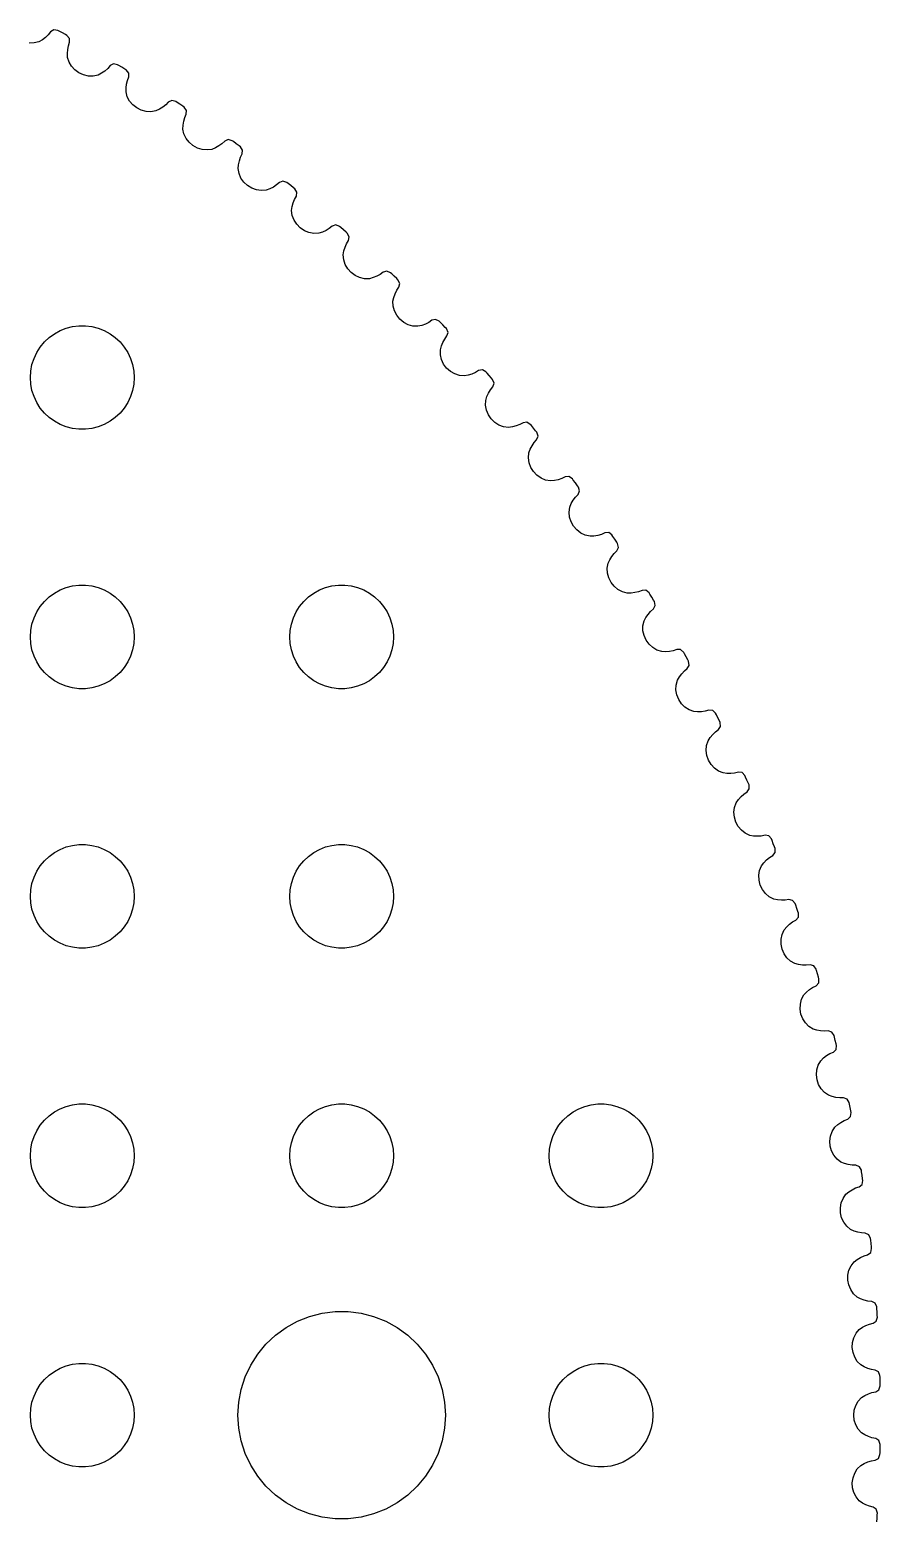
# Model space of a CAD drawing. Header units: metres. Extents: x -45.6 to 45.6, y 64.4 to 155.6.
# Drawn here: x 20.98 to 45.57, y 106.96 to 150.05 of the extents above; entities that cross this region are included whole.
import ezdxf

# ---------------------------------------------------------------- set-up
doc = ezdxf.new("R2010")
doc.units = ezdxf.units.M

msp = doc.modelspace()

# ---------------------------------------------------------------- linework, layer by layer
for p, q in [((21.5855, 149.996), (21.5159, 149.911)), ((21.6786, 150.053), (21.5855, 149.996)), ((21.7955, 150.034), (21.6786, 150.053)), ((21.8375, 150.011), (21.7955, 150.034)), ((21.9247, 149.964), (21.8375, 150.011)), ((22.0119, 149.916), (21.9247, 149.964)), ((21.1103, 149.673), (20.9673, 149.668)), ((21.249, 149.71), (21.1103, 149.673)), ((21.3469, 149.767), (21.249, 149.71)), ((21.4361, 149.834), (21.3469, 149.767)), ((21.5159, 149.911), (21.4361, 149.834)), ((22.0537, 149.892), (22.0119, 149.916)), ((22.1326, 149.804), (22.0537, 149.892)), ((22.0786, 149.482), (22.1001, 149.59)), ((22.1001, 149.59), (22.1346, 149.695)), ((22.1346, 149.695), (22.1326, 149.804)), ((22.07, 149.371), (22.0786, 149.482)), ((22.0741, 149.257), (22.07, 149.371)), ((22.1172, 149.12), (22.0741, 149.257)), ((22.1898, 148.997), (22.1172, 149.12)), ((22.2874, 148.891), (22.1898, 148.997)), ((22.4051, 148.807), (22.2874, 148.891)), ((22.5373, 148.747), (22.4051, 148.807)), ((22.6776, 148.716), (22.5373, 148.747)), ((22.8207, 148.714), (22.6776, 148.716)), ((22.9609, 148.745), (22.8207, 148.714)), ((23.0612, 148.798), (22.9609, 148.745)), ((23.1533, 148.862), (23.0612, 148.798)), ((23.2363, 148.934), (23.1533, 148.862)), ((23.3096, 149.017), (23.2363, 148.934)), ((23.4051, 149.069), (23.3096, 149.017)), ((23.521, 149.045), (23.4051, 149.069)), ((23.562, 149.021), (23.521, 149.045)), ((23.647, 148.969), (23.562, 149.021)), ((23.732, 148.917), (23.647, 148.969)), ((23.7728, 148.892), (23.732, 148.917)), ((23.8477, 148.801), (23.7728, 148.892)), ((23.8059, 148.589), (23.845, 148.692)), ((23.845, 148.692), (23.8477, 148.801)), ((23.7655, 148.257), (23.7663, 148.371)), ((23.8025, 148.118), (23.7655, 148.257)), ((23.7663, 148.371), (23.7797, 148.481)), ((23.7797, 148.481), (23.8059, 148.589)), ((23.8697, 147.992), (23.8025, 148.118)), ((23.9626, 147.882), (23.8697, 147.992)), ((24.0765, 147.793), (23.9626, 147.882)), ((24.8263, 147.815), (24.7316, 147.756)), ((24.9125, 147.884), (24.8263, 147.815)), ((24.9893, 147.963), (24.9125, 147.884)), ((25.087, 148.011), (24.9893, 147.963)), ((25.2017, 147.982), (25.087, 148.011)), ((25.2416, 147.956), (25.2017, 147.982)), ((25.3243, 147.901), (25.2416, 147.956)), ((25.407, 147.845), (25.3243, 147.901)), ((25.4467, 147.819), (25.407, 147.845)), ((25.5175, 147.724), (25.4467, 147.819)), ((24.206, 147.727), (24.0765, 147.793)), ((24.3448, 147.69), (24.206, 147.727)), ((24.4876, 147.682), (24.3448, 147.69)), ((24.6291, 147.707), (24.4876, 147.682)), ((24.7316, 147.756), (24.6291, 147.707)), ((25.4174, 147.297), (25.4356, 147.407)), ((25.4356, 147.407), (25.4665, 147.514)), ((25.4665, 147.514), (25.51, 147.615)), ((25.51, 147.615), (25.5175, 147.724)), ((25.4116, 147.184), (25.4174, 147.297)), ((25.4426, 147.044), (25.4116, 147.184)), ((25.5042, 146.915), (25.4426, 147.044)), ((25.5922, 146.801), (25.5042, 146.915)), ((25.7021, 146.706), (25.5922, 146.801)), ((25.8286, 146.635), (25.7021, 146.706)), ((25.9656, 146.592), (25.8286, 146.635)), ((26.108, 146.578), (25.9656, 146.592)), ((26.2504, 146.597), (26.108, 146.578)), ((26.3549, 146.641), (26.2504, 146.597)), ((26.4521, 146.696), (26.3549, 146.641)), ((26.5413, 146.761), (26.4521, 146.696)), ((26.6214, 146.837), (26.5413, 146.761)), ((26.7211, 146.881), (26.6214, 146.837)), ((26.8345, 146.847), (26.7211, 146.881)), ((26.8732, 146.819), (26.8345, 146.847)), ((26.9534, 146.76), (26.8732, 146.819)), ((27.0336, 146.701), (26.9534, 146.76)), ((27.0721, 146.673), (27.0336, 146.701)), ((27.1387, 146.575), (27.0721, 146.673)), ((27.1265, 146.466), (27.1387, 146.575)), ((27.0094, 146.04), (27.0201, 146.153)), ((27.0201, 146.153), (27.0431, 146.262)), ((27.0431, 146.262), (27.0786, 146.367)), ((27.0786, 146.367), (27.1265, 146.466)), ((27.0342, 145.899), (27.0094, 146.04)), ((27.0901, 145.767), (27.0342, 145.899)), ((27.1731, 145.65), (27.0901, 145.767)), ((27.2788, 145.55), (27.1731, 145.65)), ((28.3044, 145.68), (28.2029, 145.64)), ((28.4162, 145.641), (28.3044, 145.68)), ((27.402, 145.474), (27.2788, 145.55)), ((27.537, 145.424), (27.402, 145.474)), ((27.6786, 145.404), (27.537, 145.424)), ((27.8218, 145.417), (27.6786, 145.404)), ((27.9281, 145.456), (27.8218, 145.417)), ((28.0276, 145.507), (27.9281, 145.456)), ((28.1195, 145.568), (28.0276, 145.507)), ((28.2029, 145.64), (28.1195, 145.568)), ((28.4536, 145.611), (28.4162, 145.641)), ((28.5312, 145.549), (28.4536, 145.611)), ((28.6087, 145.487), (28.5312, 145.549)), ((28.6459, 145.457), (28.6087, 145.487)), ((28.6391, 145.151), (28.6913, 145.248)), ((28.7082, 145.356), (28.6459, 145.457)), ((28.6913, 145.248), (28.7082, 145.356)), ((28.5557, 144.828), (28.5713, 144.94)), ((28.5743, 144.685), (28.5557, 144.828)), ((28.5713, 144.94), (28.5991, 145.048)), ((28.5991, 145.048), (28.6391, 145.151)), ((28.6245, 144.552), (28.5743, 144.685)), ((28.7022, 144.43), (28.6245, 144.552)), ((28.8035, 144.327), (28.7022, 144.43)), ((29.7307, 144.376), (29.6442, 144.308)), ((29.8338, 144.411), (29.7307, 144.376)), ((29.9438, 144.368), (29.8338, 144.411)), ((29.9799, 144.336), (29.9438, 144.368)), ((28.9233, 144.245), (28.8035, 144.327)), ((29.056, 144.189), (28.9233, 144.245)), ((29.1966, 144.163), (29.056, 144.189)), ((29.3401, 144.17), (29.1966, 144.163)), ((29.4481, 144.204), (29.3401, 144.17)), ((29.5497, 144.251), (29.4481, 144.204)), ((29.6442, 144.308), (29.5497, 144.251)), ((30.0547, 144.271), (29.9799, 144.336)), ((30.1294, 144.205), (30.0547, 144.271)), ((30.1653, 144.174), (30.1294, 144.205)), ((30.1451, 143.869), (30.2015, 143.963)), ((30.2231, 144.07), (30.1653, 144.174)), ((30.2015, 143.963), (30.2231, 144.07)), ((30.0477, 143.549), (30.0682, 143.661)), ((30.0601, 143.406), (30.0477, 143.549)), ((30.0682, 143.661), (30.1007, 143.767)), ((30.1007, 143.767), (30.1451, 143.869)), ((30.1044, 143.27), (30.0601, 143.406)), ((30.1768, 143.146), (30.1044, 143.27)), ((30.2734, 143.038), (30.1768, 143.146)), ((31.3064, 143.077), (31.2018, 143.047)), ((31.4144, 143.029), (31.3064, 143.077)), ((30.3895, 142.951), (30.2734, 143.038)), ((30.5197, 142.889), (30.3895, 142.951)), ((30.659, 142.857), (30.5197, 142.889)), ((30.8027, 142.857), (30.659, 142.857)), ((30.912, 142.887), (30.8027, 142.857)), ((31.0156, 142.929), (30.912, 142.887)), ((31.1125, 142.982), (31.0156, 142.929)), ((31.2018, 143.047), (31.1125, 142.982)), ((31.4491, 142.996), (31.4144, 143.029)), ((31.521, 142.927), (31.4491, 142.996)), ((31.5927, 142.858), (31.521, 142.927)), ((31.6272, 142.825), (31.5927, 142.858)), ((31.6805, 142.719), (31.6272, 142.825)), ((31.6542, 142.614), (31.6805, 142.719)), ((31.4825, 142.207), (31.5078, 142.317)), ((31.4886, 142.063), (31.4825, 142.207)), ((31.5078, 142.317), (31.5449, 142.422)), ((31.5449, 142.422), (31.5938, 142.521)), ((31.5938, 142.521), (31.6542, 142.614)), ((31.5269, 141.925), (31.4886, 142.063)), ((31.5938, 141.798), (31.5269, 141.925)), ((31.6857, 141.686), (31.5938, 141.798)), ((21.6963, 141.266), (21.8613, 141.357)), ((21.8613, 141.357), (22.0365, 141.427)), ((22.0365, 141.427), (22.2189, 141.473)), ((22.2189, 141.473), (22.4058, 141.497)), ((22.4058, 141.497), (22.5942, 141.497)), ((22.5942, 141.497), (22.7811, 141.473)), ((22.7811, 141.473), (22.9635, 141.427)), ((22.9635, 141.427), (23.1387, 141.357)), ((23.1387, 141.357), (23.3037, 141.266)), ((31.7979, 141.594), (31.6857, 141.686)), ((31.9252, 141.527), (31.7979, 141.594)), ((32.063, 141.489), (31.9252, 141.527)), ((32.2066, 141.483), (32.063, 141.489)), ((32.3172, 141.508), (32.2066, 141.483)), ((32.4224, 141.545), (32.3172, 141.508)), ((32.5215, 141.594), (32.4224, 141.545)), ((32.6136, 141.654), (32.5215, 141.594)), ((32.7194, 141.68), (32.6136, 141.654)), ((32.8252, 141.627), (32.7194, 141.68)), ((32.8584, 141.593), (32.8252, 141.627)), ((32.9272, 141.521), (32.8584, 141.593)), ((32.9959, 141.449), (32.9272, 141.521)), ((33.0289, 141.414), (32.9959, 141.449)), ((33.0775, 141.306), (33.0289, 141.414)), ((21.2865, 140.882), (21.4065, 141.027)), ((21.4065, 141.027), (21.5439, 141.156)), ((21.5439, 141.156), (21.6963, 141.266)), ((23.3037, 141.266), (23.4561, 141.156)), ((23.4561, 141.156), (23.5934, 141.027)), ((23.5934, 141.027), (23.7135, 140.882)), ((32.8574, 140.803), (32.8875, 140.912)), ((32.8875, 140.912), (32.9292, 141.015)), ((32.9292, 141.015), (32.9823, 141.112)), ((32.9823, 141.112), (33.0467, 141.202)), ((33.0467, 141.202), (33.0775, 141.306)), ((21.0471, 140.373), (21.1053, 140.552)), ((21.1053, 140.552), (21.1855, 140.723)), ((21.1855, 140.723), (21.2865, 140.882)), ((23.7135, 140.882), (23.8145, 140.723)), ((23.8145, 140.723), (23.8947, 140.552)), ((23.8947, 140.552), (23.9529, 140.373)), ((32.8572, 140.659), (32.8574, 140.803)), ((32.8895, 140.52), (32.8572, 140.659)), ((32.9508, 140.39), (32.8895, 140.52)), ((21, 140), (21.0118, 140.188)), ((21.0118, 140.188), (21.0471, 140.373)), ((23.9529, 140.373), (23.9882, 140.188)), ((23.9882, 140.188), (24, 140)), ((33.0376, 140.273), (32.9508, 140.39)), ((33.1457, 140.177), (33.0376, 140.273)), ((33.2701, 140.104), (33.1457, 140.177)), ((33.4061, 140.06), (33.2701, 140.104)), ((33.5492, 140.048), (33.4061, 140.06)), ((33.6607, 140.068), (33.5492, 140.048)), ((33.7675, 140.101), (33.6607, 140.068)), ((33.8687, 140.145), (33.7675, 140.101)), ((33.9633, 140.202), (33.8687, 140.145)), ((34.0702, 140.223), (33.9633, 140.202)), ((34.1735, 140.165), (34.0702, 140.223)), ((34.2052, 140.129), (34.1735, 140.165)), ((34.2708, 140.055), (34.2052, 140.129)), ((34.3363, 139.98), (34.2708, 140.055)), ((21.0118, 139.812), (21, 140)), ((21.0471, 139.627), (21.0118, 139.812)), ((21.1053, 139.448), (21.0471, 139.627)), ((23.9529, 139.627), (23.8947, 139.448)), ((23.9882, 139.812), (23.9529, 139.627)), ((24, 140), (23.9882, 139.812)), ((34.2507, 139.55), (34.308, 139.644)), ((34.308, 139.644), (34.3762, 139.731)), ((34.3678, 139.944), (34.3363, 139.98)), ((34.4116, 139.834), (34.3678, 139.944)), ((34.3762, 139.731), (34.4116, 139.834)), ((21.1855, 139.277), (21.1053, 139.448)), ((21.2865, 139.118), (21.1855, 139.277)), ((23.8145, 139.277), (23.7135, 139.118)), ((23.8947, 139.448), (23.8145, 139.277)), ((34.1633, 139.197), (34.1697, 139.34)), ((34.1894, 139.056), (34.1633, 139.197)), ((34.1697, 139.34), (34.2045, 139.448)), ((34.2045, 139.448), (34.2507, 139.55)), ((21.4065, 138.973), (21.2865, 139.118)), ((21.5439, 138.844), (21.4065, 138.973)), ((21.6963, 138.734), (21.5439, 138.844)), ((23.4561, 138.844), (23.3037, 138.734)), ((23.5934, 138.973), (23.4561, 138.844)), ((23.7135, 139.118), (23.5934, 138.973)), ((34.245, 138.923), (34.1894, 139.056)), ((34.3267, 138.803), (34.245, 138.923)), ((34.4305, 138.702), (34.3267, 138.803)), ((21.8613, 138.643), (21.6963, 138.734)), ((22.0365, 138.573), (21.8613, 138.643)), ((22.2189, 138.527), (22.0365, 138.573)), ((22.4058, 138.503), (22.2189, 138.527)), ((22.5942, 138.503), (22.4058, 138.503)), ((22.7811, 138.527), (22.5942, 138.503)), ((22.9635, 138.573), (22.7811, 138.527)), ((23.1387, 138.643), (22.9635, 138.573)), ((23.3037, 138.734), (23.1387, 138.643)), ((34.5515, 138.624), (34.4305, 138.702)), ((34.6855, 138.574), (34.5515, 138.624)), ((34.8279, 138.556), (34.6855, 138.574)), ((34.9403, 138.571), (34.8279, 138.556)), ((35.0484, 138.599), (34.9403, 138.571)), ((35.1514, 138.639), (35.0484, 138.599)), ((35.2484, 138.691), (35.1514, 138.639)), ((35.356, 138.708), (35.2484, 138.691)), ((35.4568, 138.646), (35.356, 138.708)), ((35.4868, 138.609), (35.4568, 138.646)), ((35.5492, 138.531), (35.4868, 138.609)), ((35.6113, 138.454), (35.5492, 138.531)), ((35.6412, 138.416), (35.6113, 138.454)), ((35.6802, 138.304), (35.6412, 138.416)), ((35.417, 137.822), (35.4565, 137.928)), ((35.4565, 137.928), (35.507, 138.027)), ((35.507, 138.027), (35.5684, 138.119)), ((35.5684, 138.119), (35.6404, 138.203)), ((35.6404, 138.203), (35.6802, 138.304)), ((35.4043, 137.679), (35.417, 137.822)), ((35.4243, 137.537), (35.4043, 137.679)), ((35.474, 137.402), (35.4243, 137.537)), ((35.5504, 137.279), (35.474, 137.402)), ((35.6497, 137.173), (35.5504, 137.279)), ((35.7672, 137.09), (35.6497, 137.173)), ((35.8988, 137.034), (35.7672, 137.09)), ((36.0404, 137.009), (35.8988, 137.034)), ((36.2625, 137.043), (36.1533, 137.02)), ((36.3671, 137.079), (36.2625, 137.043)), ((36.4663, 137.126), (36.3671, 137.079)), ((36.5746, 137.139), (36.4663, 137.126)), ((36.6725, 137.072), (36.5746, 137.139)), ((36.701, 137.034), (36.6725, 137.072)), ((36.7599, 136.953), (36.701, 137.034)), ((36.1533, 137.02), (36.0404, 137.009)), ((36.8186, 136.873), (36.7599, 136.953)), ((36.7611, 136.541), (36.8366, 136.621)), ((36.8467, 136.834), (36.8186, 136.873)), ((36.8366, 136.621), (36.8808, 136.721)), ((36.8808, 136.721), (36.8467, 136.834)), ((36.5779, 136.108), (36.5968, 136.25)), ((36.5968, 136.25), (36.6409, 136.355)), ((36.6409, 136.355), (36.6958, 136.452)), ((36.6958, 136.452), (36.7611, 136.541)), ((36.5917, 135.966), (36.5779, 136.108)), ((36.6355, 135.829), (36.5917, 135.966)), ((36.7064, 135.702), (36.6355, 135.829)), ((36.801, 135.592), (36.7064, 135.702)), ((36.9148, 135.504), (36.801, 135.592)), ((37.0439, 135.443), (36.9148, 135.504)), ((37.1842, 135.412), (37.0439, 135.443)), ((37.2974, 135.417), (37.1842, 135.412)), ((37.4076, 135.436), (37.2974, 135.417)), ((37.5136, 135.466), (37.4076, 135.436)), ((37.6148, 135.51), (37.5136, 135.466)), ((37.7236, 135.517), (37.6148, 135.51)), ((37.8185, 135.447), (37.7236, 135.517)), ((37.8452, 135.407), (37.8185, 135.447)), ((37.9006, 135.324), (37.8452, 135.407)), ((37.9557, 135.242), (37.9006, 135.324)), ((37.8147, 134.826), (37.8838, 134.912)), ((37.8838, 134.912), (37.9628, 134.989)), ((37.9822, 135.202), (37.9557, 135.242)), ((37.9628, 134.989), (38.0113, 135.087)), ((38.0113, 135.087), (37.9822, 135.202)), ((37.6819, 134.488), (37.707, 134.629)), ((37.6895, 134.345), (37.6819, 134.488)), ((37.707, 134.629), (37.7556, 134.731)), ((37.7556, 134.731), (37.8147, 134.826)), ((37.7272, 134.206), (37.6895, 134.345)), ((37.7926, 134.077), (37.7272, 134.206)), ((37.8823, 133.963), (37.7926, 134.077)), ((21.4065, 133.527), (21.5439, 133.656)), ((21.5439, 133.656), (21.6963, 133.766)), ((21.6963, 133.766), (21.8613, 133.857)), ((21.8613, 133.857), (22.0365, 133.927)), ((22.0365, 133.927), (22.2189, 133.973)), ((22.2189, 133.973), (22.4058, 133.997)), ((22.4058, 133.997), (22.5942, 133.997)), ((22.5942, 133.997), (22.7811, 133.973)), ((22.7811, 133.973), (22.9635, 133.927)), ((22.9635, 133.927), (23.1387, 133.857)), ((23.1387, 133.857), (23.3037, 133.766)), ((23.3037, 133.766), (23.4561, 133.656)), ((23.4561, 133.656), (23.5934, 133.527)), ((28.9065, 133.527), (29.0439, 133.656)), ((29.0439, 133.656), (29.1963, 133.766)), ((29.1963, 133.766), (29.3613, 133.857)), ((29.3613, 133.857), (29.5365, 133.927)), ((29.5365, 133.927), (29.7189, 133.973)), ((29.7189, 133.973), (29.9058, 133.997)), ((29.9058, 133.997), (30.0942, 133.997)), ((30.0942, 133.997), (30.2811, 133.973)), ((30.2811, 133.973), (30.4635, 133.927)), ((30.4635, 133.927), (30.6387, 133.857)), ((30.6387, 133.857), (30.8037, 133.766)), ((30.8037, 133.766), (30.9561, 133.656)), ((30.9561, 133.656), (31.0934, 133.527)), ((37.9922, 133.87), (37.8823, 133.963)), ((38.1184, 133.803), (37.9922, 133.87)), ((38.2572, 133.765), (38.1184, 133.803)), ((38.3706, 133.766), (38.2572, 133.765)), ((38.4814, 133.78), (38.3706, 133.766)), ((38.5888, 133.806), (38.4814, 133.78)), ((38.6918, 133.845), (38.5888, 133.806)), ((38.8007, 133.848), (38.6918, 133.845)), ((38.8925, 133.773), (38.8007, 133.848)), ((38.9174, 133.732), (38.8925, 133.773)), ((38.9691, 133.647), (38.9174, 133.732)), ((39.0206, 133.562), (38.9691, 133.647)), ((21.1053, 133.052), (21.1855, 133.223)), ((21.1855, 133.223), (21.2865, 133.382)), ((21.2865, 133.382), (21.4065, 133.527)), ((23.5934, 133.527), (23.7135, 133.382)), ((23.7135, 133.382), (23.8145, 133.223)), ((23.8145, 133.223), (23.8947, 133.052)), ((28.6053, 133.052), (28.6855, 133.223)), ((28.6855, 133.223), (28.7865, 133.382)), ((28.7865, 133.382), (28.9065, 133.527)), ((31.0934, 133.527), (31.2135, 133.382)), ((31.2135, 133.382), (31.3145, 133.223)), ((31.3145, 133.223), (31.3947, 133.052)), ((38.7985, 133.061), (38.8616, 133.153)), ((38.8616, 133.153), (38.9344, 133.236)), ((38.9344, 133.236), (39.0167, 133.31)), ((39.0167, 133.31), (39.0694, 133.405)), ((39.0453, 133.521), (39.0206, 133.562)), ((39.0694, 133.405), (39.0453, 133.521)), ((21.0118, 132.688), (21.0471, 132.873)), ((21.0471, 132.873), (21.1053, 133.052)), ((23.8947, 133.052), (23.9529, 132.873)), ((23.9529, 132.873), (23.9882, 132.688)), ((28.5118, 132.688), (28.5471, 132.873)), ((28.5471, 132.873), (28.6053, 133.052)), ((31.3947, 133.052), (31.4529, 132.873)), ((31.4529, 132.873), (31.4882, 132.688)), ((38.7142, 132.821), (38.7455, 132.961)), ((38.7155, 132.678), (38.7142, 132.821)), ((38.7455, 132.961), (38.7985, 133.061)), ((21, 132.5), (21.0118, 132.688)), ((21.0118, 132.312), (21, 132.5)), ((21.0471, 132.127), (21.0118, 132.312)), ((23.9882, 132.312), (23.9529, 132.127)), ((23.9882, 132.688), (24, 132.5)), ((24, 132.5), (23.9882, 132.312)), ((28.5, 132.5), (28.5118, 132.688)), ((28.5118, 132.312), (28.5, 132.5)), ((28.5471, 132.127), (28.5118, 132.312)), ((31.4882, 132.312), (31.4529, 132.127)), ((31.4882, 132.688), (31.5, 132.5)), ((31.5, 132.5), (31.4882, 132.312)), ((38.7472, 132.537), (38.7155, 132.678)), ((38.8068, 132.405), (38.7472, 132.537)), ((38.8915, 132.287), (38.8068, 132.405)), ((38.9972, 132.19), (38.8915, 132.287)), ((21.1053, 131.948), (21.0471, 132.127)), ((21.1855, 131.777), (21.1053, 131.948)), ((23.8947, 131.948), (23.8145, 131.777)), ((23.9529, 132.127), (23.8947, 131.948)), ((28.6053, 131.948), (28.5471, 132.127)), ((28.6855, 131.777), (28.6053, 131.948)), ((31.3947, 131.948), (31.3145, 131.777)), ((31.4529, 132.127), (31.3947, 131.948)), ((39.1204, 132.117), (38.9972, 132.19)), ((39.2574, 132.074), (39.1204, 132.117)), ((39.3708, 132.07), (39.2574, 132.074)), ((39.4821, 132.078), (39.3708, 132.07)), ((39.5904, 132.1), (39.4821, 132.078)), ((39.6951, 132.135), (39.5904, 132.1)), ((39.804, 132.132), (39.6951, 132.135)), ((39.8924, 132.054), (39.804, 132.132)), ((39.9156, 132.012), (39.8924, 132.054)), ((39.9635, 131.925), (39.9156, 132.012)), ((40.0112, 131.837), (39.9635, 131.925)), ((21.2865, 131.618), (21.1855, 131.777)), ((21.4065, 131.473), (21.2865, 131.618)), ((21.5439, 131.344), (21.4065, 131.473)), ((23.5934, 131.473), (23.4561, 131.344)), ((23.7135, 131.618), (23.5934, 131.473)), ((23.8145, 131.777), (23.7135, 131.618)), ((28.7865, 131.618), (28.6855, 131.777)), ((28.9065, 131.473), (28.7865, 131.618)), ((29.0439, 131.344), (28.9065, 131.473)), ((31.0934, 131.473), (30.9561, 131.344)), ((31.2135, 131.618), (31.0934, 131.473)), ((31.3145, 131.777), (31.2135, 131.618)), ((39.7675, 131.347), (39.8345, 131.436)), ((39.8345, 131.436), (39.9109, 131.516)), ((39.9109, 131.516), (39.9963, 131.586)), ((39.9963, 131.586), (40.0531, 131.678)), ((40.0341, 131.795), (40.0112, 131.837)), ((40.0531, 131.678), (40.0341, 131.795)), ((21.6963, 131.234), (21.5439, 131.344)), ((21.8613, 131.143), (21.6963, 131.234)), ((22.0365, 131.073), (21.8613, 131.143)), ((22.2189, 131.027), (22.0365, 131.073)), ((22.4058, 131.003), (22.2189, 131.027)), ((22.5942, 131.003), (22.4058, 131.003)), ((22.7811, 131.027), (22.5942, 131.003)), ((22.9635, 131.073), (22.7811, 131.027)), ((23.1387, 131.143), (22.9635, 131.073)), ((23.3037, 131.234), (23.1387, 131.143)), ((23.4561, 131.344), (23.3037, 131.234)), ((29.1963, 131.234), (29.0439, 131.344)), ((29.3613, 131.143), (29.1963, 131.234)), ((29.5365, 131.073), (29.3613, 131.143)), ((29.7189, 131.027), (29.5365, 131.073)), ((29.9058, 131.003), (29.7189, 131.027)), ((30.0942, 131.003), (29.9058, 131.003)), ((30.2811, 131.027), (30.0942, 131.003)), ((30.4635, 131.073), (30.2811, 131.027)), ((30.6387, 131.143), (30.4635, 131.073)), ((30.8037, 131.234), (30.6387, 131.143)), ((30.9561, 131.344), (30.8037, 131.234)), ((39.6679, 130.967), (39.6728, 131.11)), ((39.6728, 131.11), (39.7101, 131.249)), ((39.7101, 131.249), (39.7675, 131.347)), ((39.6934, 130.826), (39.6679, 130.967)), ((39.7472, 130.691), (39.6934, 130.826)), ((39.8266, 130.57), (39.7472, 130.691)), ((39.928, 130.468), (39.8266, 130.57)), ((40.0479, 130.39), (39.928, 130.468)), ((40.183, 130.341), (40.0479, 130.39)), ((40.296, 130.331), (40.183, 130.341)), ((40.4075, 130.335), (40.296, 130.331)), ((40.5168, 130.352), (40.4075, 130.335)), ((40.6228, 130.382), (40.5168, 130.352)), ((40.7316, 130.375), (40.6228, 130.382)), ((40.8164, 130.293), (40.7316, 130.375)), ((40.8377, 130.25), (40.8164, 130.293)), ((40.8818, 130.161), (40.8377, 130.25)), ((40.9257, 130.071), (40.8818, 130.161)), ((40.7316, 129.678), (40.8114, 129.755)), ((40.8114, 129.755), (40.8997, 129.82)), ((40.8997, 129.82), (40.9606, 129.911)), ((40.9467, 130.028), (40.9257, 130.071)), ((40.9606, 129.911), (40.9467, 130.028)), ((40.5447, 129.217), (40.5558, 129.36)), ((40.5558, 129.36), (40.5992, 129.497)), ((40.5992, 129.497), (40.6608, 129.592)), ((40.6608, 129.592), (40.7316, 129.678)), ((40.564, 129.075), (40.5447, 129.217)), ((40.6119, 128.938), (40.564, 129.075)), ((40.686, 128.813), (40.6119, 128.938)), ((40.7828, 128.707), (40.686, 128.813)), ((40.8992, 128.623), (40.7828, 128.707)), ((41.032, 128.569), (40.8992, 128.623)), ((41.1445, 128.554), (41.032, 128.569)), ((41.2561, 128.553), (41.1445, 128.554)), ((41.3659, 128.565), (41.2561, 128.553)), ((41.4732, 128.591), (41.3659, 128.565)), ((41.5815, 128.579), (41.4732, 128.591)), ((41.6627, 128.493), (41.5815, 128.579)), ((41.6821, 128.449), (41.6627, 128.493)), ((41.7223, 128.358), (41.6821, 128.449)), ((41.6343, 127.956), (41.7254, 128.018)), ((41.7622, 128.267), (41.7223, 128.358)), ((41.7254, 128.018), (41.7901, 128.105)), ((41.7814, 128.223), (41.7622, 128.267)), ((41.7901, 128.105), (41.7814, 128.223)), ((41.3444, 127.43), (41.3617, 127.572)), ((41.3617, 127.572), (41.411, 127.707)), ((41.411, 127.707), (41.4766, 127.8)), ((41.4766, 127.8), (41.5512, 127.883)), ((41.5512, 127.883), (41.6343, 127.956)), ((41.3574, 127.287), (41.3444, 127.43)), ((41.3993, 127.148), (41.3574, 127.287)), ((41.4679, 127.02), (41.3993, 127.148)), ((41.5599, 126.91), (41.4679, 127.02)), ((41.6726, 126.822), (41.5599, 126.91)), ((41.8028, 126.761), (41.6726, 126.822)), ((41.9146, 126.742), (41.8028, 126.761)), ((42.0261, 126.736), (41.9146, 126.742)), ((42.1364, 126.743), (42.0261, 126.736)), ((42.2446, 126.764), (42.1364, 126.743)), ((42.3524, 126.748), (42.2446, 126.764)), ((42.4297, 126.658), (42.3524, 126.748)), ((21.5439, 126.156), (21.6963, 126.266)), ((21.6963, 126.266), (21.8613, 126.357)), ((21.8613, 126.357), (22.0365, 126.427)), ((22.0365, 126.427), (22.2189, 126.473)), ((22.2189, 126.473), (22.4058, 126.497)), ((22.4058, 126.497), (22.5942, 126.497)), ((22.5942, 126.497), (22.7811, 126.473)), ((22.7811, 126.473), (22.9635, 126.427)), ((22.9635, 126.427), (23.1387, 126.357)), ((23.1387, 126.357), (23.3037, 126.266)), ((23.3037, 126.266), (23.4561, 126.156)), ((29.0439, 126.156), (29.1963, 126.266)), ((29.1963, 126.266), (29.3613, 126.357)), ((29.3613, 126.357), (29.5365, 126.427)), ((29.5365, 126.427), (29.7189, 126.473)), ((29.7189, 126.473), (29.9058, 126.497)), ((29.9058, 126.497), (30.0942, 126.497)), ((30.0942, 126.497), (30.2811, 126.473)), ((30.2811, 126.473), (30.4635, 126.427)), ((30.4635, 126.427), (30.6387, 126.357)), ((30.6387, 126.357), (30.8037, 126.266)), ((30.8037, 126.266), (30.9561, 126.156)), ((42.4472, 126.614), (42.4297, 126.658)), ((42.4834, 126.521), (42.4472, 126.614)), ((42.4716, 126.18), (42.54, 126.265)), ((42.5193, 126.428), (42.4834, 126.521)), ((42.5365, 126.383), (42.5193, 126.428)), ((42.54, 126.265), (42.5365, 126.383)), ((21.1855, 125.723), (21.2865, 125.882)), ((21.2865, 125.882), (21.4065, 126.027)), ((21.4065, 126.027), (21.5439, 126.156)), ((23.4561, 126.156), (23.5934, 126.027)), ((23.5934, 126.027), (23.7135, 125.882)), ((23.7135, 125.882), (23.8145, 125.723)), ((28.6855, 125.723), (28.7865, 125.882)), ((28.7865, 125.882), (28.9065, 126.027)), ((28.9065, 126.027), (29.0439, 126.156)), ((30.9561, 126.156), (31.0934, 126.027)), ((31.0934, 126.027), (31.2135, 125.882)), ((31.2135, 125.882), (31.3145, 125.723)), ((42.0888, 125.751), (42.1439, 125.884)), ((42.1439, 125.884), (42.2136, 125.973)), ((42.2136, 125.973), (42.2917, 126.053)), ((42.2917, 126.053), (42.3779, 126.122)), ((42.3779, 126.122), (42.4716, 126.18)), ((21.0471, 125.373), (21.1053, 125.552)), ((21.1053, 125.552), (21.1855, 125.723)), ((23.8145, 125.723), (23.8947, 125.552)), ((23.8947, 125.552), (23.9529, 125.373)), ((28.5471, 125.373), (28.6053, 125.552)), ((28.6053, 125.552), (28.6855, 125.723)), ((31.3145, 125.723), (31.3947, 125.552)), ((31.3947, 125.552), (31.4529, 125.373)), ((42.0653, 125.61), (42.0888, 125.751)), ((42.0721, 125.467), (42.0653, 125.61)), ((42.1079, 125.326), (42.0721, 125.467)), ((21, 125), (21.0118, 125.188)), ((21.0118, 124.812), (21, 125)), ((21.0118, 125.188), (21.0471, 125.373)), ((23.9529, 125.373), (23.9882, 125.188)), ((23.9882, 125.188), (24, 125)), ((24, 125), (23.9882, 124.812)), ((28.5, 125), (28.5118, 125.188)), ((28.5118, 124.812), (28.5, 125)), ((28.5118, 125.188), (28.5471, 125.373)), ((31.4529, 125.373), (31.4882, 125.188)), ((31.4882, 125.188), (31.5, 125)), ((31.5, 125), (31.4882, 124.812)), ((42.1708, 125.195), (42.1079, 125.326)), ((42.258, 125.081), (42.1708, 125.195)), ((42.3667, 124.988), (42.258, 125.081)), ((42.4942, 124.922), (42.3667, 124.988)), ((21.0471, 124.627), (21.0118, 124.812)), ((21.1053, 124.448), (21.0471, 124.627)), ((23.9529, 124.627), (23.8947, 124.448)), ((23.9882, 124.812), (23.9529, 124.627)), ((28.5471, 124.627), (28.5118, 124.812)), ((28.6053, 124.448), (28.5471, 124.627)), ((31.4529, 124.627), (31.3947, 124.448)), ((31.4882, 124.812), (31.4529, 124.627)), ((42.605, 124.898), (42.4942, 124.922)), ((42.7161, 124.887), (42.605, 124.898)), ((42.8266, 124.889), (42.7161, 124.887)), ((42.9356, 124.905), (42.8266, 124.889)), ((43.0426, 124.884), (42.9356, 124.905)), ((43.116, 124.791), (43.0426, 124.884)), ((43.1315, 124.746), (43.116, 124.791)), ((43.1636, 124.652), (43.1315, 124.746)), ((43.1954, 124.558), (43.1636, 124.652)), ((43.2106, 124.512), (43.1954, 124.558)), ((21.1855, 124.277), (21.1053, 124.448)), ((21.2865, 124.118), (21.1855, 124.277)), ((21.4065, 123.973), (21.2865, 124.118)), ((23.7135, 124.118), (23.5934, 123.973)), ((23.8145, 124.277), (23.7135, 124.118)), ((23.8947, 124.448), (23.8145, 124.277)), ((28.6855, 124.277), (28.6053, 124.448)), ((28.7865, 124.118), (28.6855, 124.277)), ((28.9065, 123.973), (28.7865, 124.118)), ((31.2135, 124.118), (31.0934, 123.973)), ((31.3145, 124.277), (31.2135, 124.118)), ((31.3947, 124.448), (31.3145, 124.277)), ((42.7967, 124.031), (42.8701, 124.117)), ((42.8701, 124.117), (42.9517, 124.193)), ((42.9517, 124.193), (43.0408, 124.259)), ((43.0408, 124.259), (43.1369, 124.312)), ((43.1369, 124.312), (43.209, 124.394)), ((43.209, 124.394), (43.2106, 124.512)), ((21.5439, 123.844), (21.4065, 123.973)), ((21.6963, 123.734), (21.5439, 123.844)), ((21.8613, 123.643), (21.6963, 123.734)), ((23.3037, 123.734), (23.1387, 123.643)), ((23.4561, 123.844), (23.3037, 123.734)), ((23.5934, 123.973), (23.4561, 123.844)), ((29.0439, 123.844), (28.9065, 123.973)), ((29.1963, 123.734), (29.0439, 123.844)), ((29.3613, 123.643), (29.1963, 123.734)), ((30.8037, 123.734), (30.6387, 123.643)), ((30.9561, 123.844), (30.8037, 123.734)), ((31.0934, 123.973), (30.9561, 123.844)), ((42.7062, 123.761), (42.7358, 123.9)), ((42.7067, 123.617), (42.7062, 123.761)), ((42.7358, 123.9), (42.7967, 124.031)), ((22.0365, 123.573), (21.8613, 123.643)), ((22.2189, 123.527), (22.0365, 123.573)), ((22.4058, 123.503), (22.2189, 123.527)), ((22.5942, 123.503), (22.4058, 123.503)), ((22.7811, 123.527), (22.5942, 123.503)), ((22.9635, 123.573), (22.7811, 123.527)), ((23.1387, 123.643), (22.9635, 123.573)), ((29.5365, 123.573), (29.3613, 123.643)), ((29.7189, 123.527), (29.5365, 123.573)), ((29.9058, 123.503), (29.7189, 123.527)), ((30.0942, 123.503), (29.9058, 123.503)), ((30.2811, 123.527), (30.0942, 123.503)), ((30.4635, 123.573), (30.2811, 123.527)), ((30.6387, 123.643), (30.4635, 123.573)), ((42.7363, 123.475), (42.7067, 123.617)), ((42.7935, 123.341), (42.7363, 123.475)), ((42.8756, 123.223), (42.7935, 123.341)), ((42.9801, 123.126), (42.8756, 123.223)), ((43.1046, 123.054), (42.9801, 123.126)), ((43.2143, 123.025), (43.1046, 123.054)), ((43.3248, 123.01), (43.2143, 123.025)), ((43.4353, 123.007), (43.3248, 123.01)), ((43.5449, 123.018), (43.4353, 123.007)), ((43.6509, 122.993), (43.5449, 123.018)), ((43.7201, 122.897), (43.6509, 122.993)), ((43.7337, 122.851), (43.7201, 122.897)), ((43.7616, 122.755), (43.7337, 122.851)), ((43.6217, 122.368), (43.7202, 122.417)), ((43.7202, 122.417), (43.7957, 122.496)), ((43.7893, 122.66), (43.7616, 122.755)), ((43.8026, 122.614), (43.7893, 122.66)), ((43.7957, 122.496), (43.8026, 122.614)), ((43.2657, 121.885), (43.3015, 122.023)), ((43.3015, 122.023), (43.368, 122.15)), ((43.368, 122.15), (43.4451, 122.233)), ((43.4451, 122.233), (43.5299, 122.306)), ((43.5299, 122.306), (43.6217, 122.368)), ((43.26, 121.741), (43.2657, 121.885)), ((43.2834, 121.598), (43.26, 121.741)), ((43.3347, 121.462), (43.2834, 121.598)), ((43.4115, 121.34), (43.3347, 121.462)), ((43.5117, 121.238), (43.4115, 121.34)), ((43.633, 121.161), (43.5117, 121.238)), ((43.7413, 121.128), (43.633, 121.161)), ((43.8511, 121.107), (43.7413, 121.128)), ((43.9613, 121.1), (43.8511, 121.107)), ((44.0713, 121.107), (43.9613, 121.1)), ((44.176, 121.076), (44.0713, 121.107)), ((44.241, 120.977), (44.176, 121.076)), ((44.2526, 120.931), (44.241, 120.977)), ((44.2763, 120.834), (44.2526, 120.931)), ((44.2999, 120.738), (44.2763, 120.834)), ((44.2991, 120.573), (44.3111, 120.691)), ((44.3111, 120.691), (44.2999, 120.738)), ((43.7847, 120.123), (43.8567, 120.247)), ((43.8567, 120.247), (43.9374, 120.327)), ((43.9374, 120.327), (44.0252, 120.396)), ((44.0252, 120.396), (44.1197, 120.453)), ((44.1197, 120.453), (44.2202, 120.498)), ((44.2202, 120.498), (44.2991, 120.573)), ((43.731, 119.843), (43.743, 119.986)), ((43.7481, 119.699), (43.731, 119.843)), ((43.743, 119.986), (43.7847, 120.123)), ((43.7934, 119.561), (43.7481, 119.699)), ((43.8649, 119.436), (43.7934, 119.561)), ((43.9605, 119.33), (43.8649, 119.436)), ((22.0365, 118.927), (22.2189, 118.973)), ((22.2189, 118.973), (22.4058, 118.997)), ((22.4058, 118.997), (22.5942, 118.997)), ((22.5942, 118.997), (22.7811, 118.973)), ((22.7811, 118.973), (22.9635, 118.927)), ((29.5365, 118.927), (29.7189, 118.973)), ((29.7189, 118.973), (29.9058, 118.997)), ((29.9058, 118.997), (30.0942, 118.997)), ((30.0942, 118.997), (30.2811, 118.973)), ((30.2811, 118.973), (30.4635, 118.927)), ((37.0365, 118.927), (37.2189, 118.973)), ((37.2189, 118.973), (37.4058, 118.997)), ((37.4058, 118.997), (37.5942, 118.997)), ((37.5942, 118.997), (37.7811, 118.973)), ((37.7811, 118.973), (37.9635, 118.927)), ((44.0783, 119.247), (43.9605, 119.33)), ((44.1851, 119.209), (44.0783, 119.247)), ((44.2938, 119.184), (44.1851, 119.209)), ((44.4037, 119.172), (44.2938, 119.184)), ((44.5138, 119.174), (44.4037, 119.172)), ((44.6171, 119.139), (44.5138, 119.174)), ((44.6778, 119.037), (44.6171, 119.139)), ((44.6873, 118.99), (44.6778, 119.037)), ((44.7068, 118.893), (44.6873, 118.99)), ((21.2865, 118.382), (21.4065, 118.527)), ((21.4065, 118.527), (21.5439, 118.656)), ((21.5439, 118.656), (21.6963, 118.766)), ((21.6963, 118.766), (21.8613, 118.857)), ((21.8613, 118.857), (22.0365, 118.927)), ((22.9635, 118.927), (23.1387, 118.857)), ((23.1387, 118.857), (23.3037, 118.766)), ((23.3037, 118.766), (23.4561, 118.656)), ((23.4561, 118.656), (23.5934, 118.527)), ((23.5934, 118.527), (23.7135, 118.382)), ((28.7865, 118.382), (28.9065, 118.527)), ((28.9065, 118.527), (29.0439, 118.656)), ((29.0439, 118.656), (29.1963, 118.766)), ((29.1963, 118.766), (29.3613, 118.857)), ((29.3613, 118.857), (29.5365, 118.927)), ((30.4635, 118.927), (30.6387, 118.857)), ((30.6387, 118.857), (30.8037, 118.766)), ((30.8037, 118.766), (30.9561, 118.656)), ((30.9561, 118.656), (31.0934, 118.527)), ((31.0934, 118.527), (31.2135, 118.382)), ((36.2865, 118.382), (36.4065, 118.527)), ((36.4065, 118.527), (36.5439, 118.656)), ((36.5439, 118.656), (36.6963, 118.766)), ((36.6963, 118.766), (36.8613, 118.857)), ((36.8613, 118.857), (37.0365, 118.927)), ((37.9635, 118.927), (38.1387, 118.857)), ((38.1387, 118.857), (38.3037, 118.766)), ((38.3037, 118.766), (38.4561, 118.656)), ((38.4561, 118.656), (38.5934, 118.527)), ((38.5934, 118.527), (38.7135, 118.382)), ((44.4368, 118.465), (44.5337, 118.519)), ((44.5337, 118.519), (44.636, 118.559)), ((44.636, 118.559), (44.7182, 118.631)), ((44.7261, 118.795), (44.7068, 118.893)), ((44.7182, 118.631), (44.7352, 118.748)), ((44.7352, 118.748), (44.7261, 118.795)), ((21.1053, 118.052), (21.1855, 118.223)), ((21.1855, 118.223), (21.2865, 118.382)), ((23.7135, 118.382), (23.8145, 118.223)), ((23.8145, 118.223), (23.8947, 118.052)), ((28.6053, 118.052), (28.6855, 118.223)), ((28.6855, 118.223), (28.7865, 118.382)), ((31.2135, 118.382), (31.3145, 118.223)), ((31.3145, 118.223), (31.3947, 118.052)), ((36.1053, 118.052), (36.1855, 118.223)), ((36.1855, 118.223), (36.2865, 118.382)), ((38.7135, 118.382), (38.8145, 118.223)), ((38.8145, 118.223), (38.8947, 118.052)), ((44.1187, 117.926), (44.1369, 118.069)), ((44.1369, 118.069), (44.1846, 118.203)), ((44.1846, 118.203), (44.2619, 118.324)), ((44.2619, 118.324), (44.346, 118.4)), ((44.346, 118.4), (44.4368, 118.465)), ((21, 117.5), (21.0118, 117.688)), ((21.0118, 117.688), (21.0471, 117.873)), ((21.0471, 117.873), (21.1053, 118.052)), ((23.8947, 118.052), (23.9529, 117.873)), ((23.9529, 117.873), (23.9882, 117.688)), ((23.9882, 117.688), (24, 117.5)), ((28.5, 117.5), (28.5118, 117.688)), ((28.5118, 117.688), (28.5471, 117.873)), ((28.5471, 117.873), (28.6053, 118.052)), ((31.3947, 118.052), (31.4529, 117.873)), ((31.4529, 117.873), (31.4882, 117.688)), ((31.4882, 117.688), (31.5, 117.5)), ((36, 117.5), (36.0118, 117.688)), ((36.0118, 117.688), (36.0471, 117.873)), ((36.0471, 117.873), (36.1053, 118.052)), ((38.8947, 118.052), (38.9529, 117.873)), ((38.9529, 117.873), (38.9882, 117.688)), ((38.9882, 117.688), (39, 117.5)), ((44.1295, 117.781), (44.1187, 117.926)), ((44.1688, 117.642), (44.1295, 117.781)), ((44.2347, 117.514), (44.1688, 117.642)), ((21.0118, 117.312), (21, 117.5)), ((21.0471, 117.127), (21.0118, 117.312)), ((23.9882, 117.312), (23.9529, 117.127)), ((24, 117.5), (23.9882, 117.312)), ((28.5118, 117.312), (28.5, 117.5)), ((28.5471, 117.127), (28.5118, 117.312)), ((31.4882, 117.312), (31.4529, 117.127)), ((31.5, 117.5), (31.4882, 117.312)), ((36.0118, 117.312), (36, 117.5)), ((36.0471, 117.127), (36.0118, 117.312)), ((38.9882, 117.312), (38.9529, 117.127)), ((39, 117.5), (38.9882, 117.312)), ((44.3257, 117.403), (44.2347, 117.514)), ((44.4397, 117.316), (44.3257, 117.403)), ((44.5447, 117.273), (44.4397, 117.316)), ((44.6523, 117.243), (44.5447, 117.273)), ((44.7615, 117.226), (44.6523, 117.243)), ((44.8716, 117.223), (44.7615, 117.226)), ((44.9733, 117.184), (44.8716, 117.223)), ((21.1053, 116.948), (21.0471, 117.127)), ((21.1855, 116.777), (21.1053, 116.948)), ((21.2865, 116.618), (21.1855, 116.777)), ((23.8145, 116.777), (23.7135, 116.618)), ((23.8947, 116.948), (23.8145, 116.777)), ((23.9529, 117.127), (23.8947, 116.948)), ((28.6053, 116.948), (28.5471, 117.127)), ((28.6855, 116.777), (28.6053, 116.948)), ((28.7865, 116.618), (28.6855, 116.777)), ((31.3145, 116.777), (31.2135, 116.618)), ((31.3947, 116.948), (31.3145, 116.777)), ((31.4529, 117.127), (31.3947, 116.948)), ((36.1053, 116.948), (36.0471, 117.127)), ((36.1855, 116.777), (36.1053, 116.948)), ((36.2865, 116.618), (36.1855, 116.777)), ((38.8145, 116.777), (38.7135, 116.618)), ((38.8947, 116.948), (38.8145, 116.777)), ((38.9529, 117.127), (38.8947, 116.948)), ((45.0294, 117.08), (44.9733, 117.184)), ((45.0369, 117.032), (45.0294, 117.08)), ((45.0521, 116.934), (45.0369, 117.032)), ((45.0671, 116.836), (45.0521, 116.934)), ((45.0521, 116.672), (45.0742, 116.789)), ((45.0742, 116.789), (45.0671, 116.836)), ((21.4065, 116.473), (21.2865, 116.618)), ((21.5439, 116.344), (21.4065, 116.473)), ((21.6963, 116.234), (21.5439, 116.344)), ((23.4561, 116.344), (23.3037, 116.234)), ((23.5934, 116.473), (23.4561, 116.344)), ((23.7135, 116.618), (23.5934, 116.473)), ((28.9065, 116.473), (28.7865, 116.618)), ((29.0439, 116.344), (28.9065, 116.473)), ((29.1963, 116.234), (29.0439, 116.344)), ((30.9561, 116.344), (30.8037, 116.234)), ((31.0934, 116.473), (30.9561, 116.344)), ((31.2135, 116.618), (31.0934, 116.473)), ((36.4065, 116.473), (36.2865, 116.618)), ((36.5439, 116.344), (36.4065, 116.473)), ((36.6963, 116.234), (36.5439, 116.344)), ((38.4561, 116.344), (38.3037, 116.234)), ((38.5934, 116.473), (38.4561, 116.344)), ((38.7135, 116.618), (38.5934, 116.473)), ((44.5004, 116.268), (44.5829, 116.386)), ((44.5829, 116.386), (44.6702, 116.458)), ((44.6702, 116.458), (44.7637, 116.519)), ((44.7637, 116.519), (44.8628, 116.568)), ((44.8628, 116.568), (44.9669, 116.604)), ((44.9669, 116.604), (45.0521, 116.672)), ((21.8613, 116.143), (21.6963, 116.234)), ((22.0365, 116.073), (21.8613, 116.143)), ((22.2189, 116.027), (22.0365, 116.073)), ((22.4058, 116.003), (22.2189, 116.027)), ((22.5942, 116.003), (22.4058, 116.003)), ((22.7811, 116.027), (22.5942, 116.003)), ((22.9635, 116.073), (22.7811, 116.027)), ((23.1387, 116.143), (22.9635, 116.073)), ((23.3037, 116.234), (23.1387, 116.143)), ((29.3613, 116.143), (29.1963, 116.234)), ((29.5365, 116.073), (29.3613, 116.143)), ((29.7189, 116.027), (29.5365, 116.073)), ((29.9058, 116.003), (29.7189, 116.027)), ((30.0942, 116.003), (29.9058, 116.003)), ((30.2811, 116.027), (30.0942, 116.003)), ((30.4635, 116.073), (30.2811, 116.027)), ((30.6387, 116.143), (30.4635, 116.073)), ((30.8037, 116.234), (30.6387, 116.143)), ((36.8613, 116.143), (36.6963, 116.234)), ((37.0365, 116.073), (36.8613, 116.143)), ((37.2189, 116.027), (37.0365, 116.073)), ((37.4058, 116.003), (37.2189, 116.027)), ((37.5942, 116.003), (37.4058, 116.003)), ((37.7811, 116.027), (37.5942, 116.003)), ((37.9635, 116.073), (37.7811, 116.027)), ((38.1387, 116.143), (37.9635, 116.073)), ((38.3037, 116.234), (38.1387, 116.143)), ((44.4224, 115.994), (44.4469, 116.136)), ((44.4269, 115.849), (44.4224, 115.994)), ((44.4469, 116.136), (44.5004, 116.268)), ((44.4601, 115.708), (44.4269, 115.849)), ((44.5204, 115.577), (44.4601, 115.708)), ((44.6064, 115.463), (44.5204, 115.577)), ((44.7166, 115.371), (44.6064, 115.463)), ((44.8196, 115.323), (44.7166, 115.371)), ((44.9257, 115.289), (44.8196, 115.323)), ((45.0341, 115.267), (44.9257, 115.289)), ((45.144, 115.259), (45.0341, 115.267)), ((45.2439, 115.215), (45.144, 115.259)), ((45.2954, 115.109), (45.2439, 115.215)), ((45.3008, 115.061), (45.2954, 115.109)), ((45.3117, 114.962), (45.3008, 115.061)), ((45.1066, 114.605), (45.2122, 114.637)), ((45.2122, 114.637), (45.3002, 114.701)), ((45.3002, 114.701), (45.3275, 114.816)), ((45.3224, 114.864), (45.3117, 114.962)), ((45.3275, 114.816), (45.3224, 114.864)), ((44.6416, 114.05), (44.6722, 114.191)), ((44.6722, 114.191), (44.7314, 114.321)), ((44.7314, 114.321), (44.819, 114.435)), ((44.819, 114.435), (44.9094, 114.503)), ((44.9094, 114.503), (45.0055, 114.56)), ((45.0055, 114.56), (45.1066, 114.605)), ((44.6398, 113.905), (44.6416, 114.05)), ((44.6667, 113.763), (44.6398, 113.905)), ((44.7213, 113.63), (44.6667, 113.763)), ((44.8022, 113.512), (44.7213, 113.63)), ((44.9082, 113.415), (44.8022, 113.512)), ((45.0091, 113.363), (44.9082, 113.415)), ((45.1136, 113.324), (45.0091, 113.363)), ((29.0729, 112.853), (29.4379, 112.947)), ((29.4379, 112.947), (29.8116, 112.994)), ((29.8116, 112.994), (30.1884, 112.994)), ((30.1884, 112.994), (30.5621, 112.947)), ((30.5621, 112.947), (30.927, 112.853)), ((45.221, 113.298), (45.1136, 113.324)), ((45.3304, 113.285), (45.221, 113.298)), ((45.4283, 113.237), (45.3304, 113.285)), ((45.4751, 113.128), (45.4283, 113.237)), ((45.4784, 113.08), (45.4751, 113.128)), ((45.485, 112.981), (45.4784, 113.08)), ((45.4914, 112.882), (45.485, 112.981)), ((28.0877, 112.312), (28.3925, 112.533)), ((28.3925, 112.533), (28.7227, 112.714)), ((28.7227, 112.714), (29.0729, 112.853)), ((30.927, 112.853), (31.2773, 112.714)), ((31.2773, 112.714), (31.6075, 112.533)), ((31.6075, 112.533), (31.9123, 112.312)), ((44.8773, 112.366), (44.9698, 112.476)), ((44.9698, 112.476), (45.0631, 112.54)), ((45.0631, 112.54), (45.1616, 112.593)), ((45.1616, 112.593), (45.2646, 112.633)), ((45.2646, 112.633), (45.3714, 112.66)), ((45.3714, 112.66), (45.4621, 112.72)), ((45.4621, 112.72), (45.4944, 112.834)), ((45.4944, 112.834), (45.4914, 112.882)), ((27.5729, 111.763), (27.8131, 112.054)), ((27.8131, 112.054), (28.0877, 112.312)), ((31.9123, 112.312), (32.1869, 112.054)), ((32.1869, 112.054), (32.427, 111.763)), ((44.7676, 111.955), (44.7758, 112.099)), ((44.7758, 112.099), (44.8125, 112.238)), ((44.8125, 112.238), (44.8773, 112.366)), ((27.3711, 111.445), (27.5729, 111.763)), ((32.427, 111.763), (32.6289, 111.445)), ((44.7883, 111.811), (44.7676, 111.955)), ((44.8371, 111.676), (44.7883, 111.811)), ((44.9128, 111.554), (44.8371, 111.676)), ((21.5439, 111.156), (21.6963, 111.266)), ((21.6963, 111.266), (21.8613, 111.357)), ((21.8613, 111.357), (22.0365, 111.427)), ((22.0365, 111.427), (22.2189, 111.473)), ((22.2189, 111.473), (22.4058, 111.497)), ((22.4058, 111.497), (22.5942, 111.497)), ((22.5942, 111.497), (22.7811, 111.473)), ((22.7811, 111.473), (22.9635, 111.427)), ((22.9635, 111.427), (23.1387, 111.357)), ((23.1387, 111.357), (23.3037, 111.266)), ((23.3037, 111.266), (23.4561, 111.156)), ((27.2107, 111.104), (27.3711, 111.445)), ((32.6289, 111.445), (32.7893, 111.104)), ((36.5439, 111.156), (36.6963, 111.266)), ((36.6963, 111.266), (36.8613, 111.357)), ((36.8613, 111.357), (37.0365, 111.427)), ((37.0365, 111.427), (37.2189, 111.473)), ((37.2189, 111.473), (37.4058, 111.497)), ((37.4058, 111.497), (37.5942, 111.497)), ((37.5942, 111.497), (37.7811, 111.473)), ((37.7811, 111.473), (37.9635, 111.427)), ((37.9635, 111.427), (38.1387, 111.357)), ((38.1387, 111.357), (38.3037, 111.266)), ((38.3037, 111.266), (38.4561, 111.156)), ((45.0145, 111.453), (44.9128, 111.554)), ((45.113, 111.397), (45.0145, 111.453)), ((45.2157, 111.353), (45.113, 111.397)), ((45.3218, 111.322), (45.2157, 111.353)), ((45.4306, 111.305), (45.3218, 111.322)), ((45.5262, 111.252), (45.4306, 111.305)), ((45.5683, 111.142), (45.5262, 111.252)), ((21.1855, 110.723), (21.2865, 110.882)), ((21.2865, 110.882), (21.4065, 111.027)), ((21.4065, 111.027), (21.5439, 111.156)), ((23.4561, 111.156), (23.5934, 111.027)), ((23.5934, 111.027), (23.7135, 110.882)), ((23.7135, 110.882), (23.8145, 110.723)), ((27.0237, 110.376), (27.0942, 110.746)), ((27.0942, 110.746), (27.2107, 111.104)), ((32.7893, 111.104), (32.9057, 110.746)), ((32.9057, 110.746), (32.9763, 110.376)), ((36.1855, 110.723), (36.2865, 110.882)), ((36.2865, 110.882), (36.4065, 111.027)), ((36.4065, 111.027), (36.5439, 111.156)), ((38.4561, 111.156), (38.5934, 111.027)), ((38.5934, 111.027), (38.7135, 110.882)), ((38.7135, 110.882), (38.8145, 110.723)), ((45.5375, 110.735), (45.5747, 110.847)), ((45.5695, 111.094), (45.5683, 111.142)), ((45.5718, 110.994), (45.5695, 111.094)), ((45.5738, 110.895), (45.5718, 110.994)), ((45.5747, 110.847), (45.5738, 110.895)), ((21.0118, 110.188), (21.0471, 110.373)), ((21.0471, 110.373), (21.1053, 110.552)), ((21.1053, 110.552), (21.1855, 110.723)), ((23.8145, 110.723), (23.8947, 110.552)), ((23.8947, 110.552), (23.9529, 110.373)), ((23.9529, 110.373), (23.9882, 110.188)), ((27, 110), (27.0237, 110.376)), ((32.9763, 110.376), (33, 110)), ((36.0118, 110.188), (36.0471, 110.373)), ((36.0471, 110.373), (36.1053, 110.552)), ((36.1053, 110.552), (36.1855, 110.723)), ((38.8145, 110.723), (38.8947, 110.552)), ((38.8947, 110.552), (38.9529, 110.373)), ((38.9529, 110.373), (38.9882, 110.188)), ((44.8675, 110.282), (44.9378, 110.406)), ((44.9378, 110.406), (45.035, 110.512)), ((45.035, 110.512), (45.131, 110.572)), ((45.131, 110.572), (45.2317, 110.62)), ((45.2317, 110.62), (45.3363, 110.656)), ((45.3363, 110.656), (45.4442, 110.678)), ((45.4442, 110.678), (45.5375, 110.735)), ((21, 110), (21.0118, 110.188)), ((21.0118, 109.812), (21, 110)), ((23.9882, 110.188), (24, 110)), ((24, 110), (23.9882, 109.812)), ((27.0237, 109.624), (27, 110)), ((33, 110), (32.9763, 109.624)), ((36, 110), (36.0118, 110.188)), ((36.0118, 109.812), (36, 110)), ((38.9882, 110.188), (39, 110)), ((39, 110), (38.9882, 109.812)), ((44.8103, 110), (44.8247, 110.144)), ((44.8247, 109.856), (44.8103, 110)), ((44.8247, 110.144), (44.8675, 110.282)), ((21.0471, 109.627), (21.0118, 109.812)), ((21.1053, 109.448), (21.0471, 109.627)), ((23.9529, 109.627), (23.8947, 109.448)), ((23.9882, 109.812), (23.9529, 109.627)), ((27.0942, 109.254), (27.0237, 109.624)), ((32.9763, 109.624), (32.9057, 109.254)), ((36.0471, 109.627), (36.0118, 109.812)), ((36.1053, 109.448), (36.0471, 109.627)), ((38.9529, 109.627), (38.8947, 109.448)), ((38.9882, 109.812), (38.9529, 109.627)), ((44.8675, 109.718), (44.8247, 109.856)), ((44.9378, 109.594), (44.8675, 109.718)), ((45.035, 109.488), (44.9378, 109.594)), ((45.131, 109.428), (45.035, 109.488)), ((21.1855, 109.277), (21.1053, 109.448)), ((21.2865, 109.118), (21.1855, 109.277)), ((21.4065, 108.973), (21.2865, 109.118)), ((23.7135, 109.118), (23.5934, 108.973)), ((23.8145, 109.277), (23.7135, 109.118)), ((23.8947, 109.448), (23.8145, 109.277)), ((27.2107, 108.896), (27.0942, 109.254)), ((32.9057, 109.254), (32.7893, 108.896)), ((36.1855, 109.277), (36.1053, 109.448)), ((36.2865, 109.118), (36.1855, 109.277)), ((36.4065, 108.973), (36.2865, 109.118)), ((38.7135, 109.118), (38.5934, 108.973)), ((38.8145, 109.277), (38.7135, 109.118)), ((38.8947, 109.448), (38.8145, 109.277)), ((45.2317, 109.379), (45.131, 109.428)), ((45.3363, 109.344), (45.2317, 109.379)), ((45.4442, 109.322), (45.3363, 109.344)), ((45.5375, 109.265), (45.4442, 109.322)), ((45.5747, 109.153), (45.5375, 109.265)), ((45.5718, 109.006), (45.5738, 109.105)), ((45.5738, 109.105), (45.5747, 109.153)), ((21.5439, 108.844), (21.4065, 108.973)), ((21.6963, 108.734), (21.5439, 108.844)), ((21.8613, 108.643), (21.6963, 108.734)), ((22.0365, 108.573), (21.8613, 108.643)), ((23.1387, 108.643), (22.9635, 108.573)), ((23.3037, 108.734), (23.1387, 108.643)), ((23.4561, 108.844), (23.3037, 108.734)), ((23.5934, 108.973), (23.4561, 108.844)), ((27.3711, 108.555), (27.2107, 108.896)), ((32.7893, 108.896), (32.6289, 108.555)), ((36.5439, 108.844), (36.4065, 108.973)), ((36.6963, 108.734), (36.5439, 108.844)), ((36.8613, 108.643), (36.6963, 108.734)), ((37.0365, 108.573), (36.8613, 108.643)), ((38.1387, 108.643), (37.9635, 108.573)), ((38.3037, 108.734), (38.1387, 108.643)), ((38.4561, 108.844), (38.3037, 108.734)), ((38.5934, 108.973), (38.4561, 108.844)), ((45.0145, 108.547), (45.113, 108.603)), ((45.113, 108.603), (45.2157, 108.647)), ((45.2157, 108.647), (45.3218, 108.678)), ((45.3218, 108.678), (45.4306, 108.695)), ((45.4306, 108.695), (45.5262, 108.748)), ((45.5262, 108.748), (45.5683, 108.858)), ((45.5683, 108.858), (45.5695, 108.906)), ((45.5695, 108.906), (45.5718, 109.006)), ((22.2189, 108.527), (22.0365, 108.573)), ((22.4058, 108.503), (22.2189, 108.527)), ((22.5942, 108.503), (22.4058, 108.503)), ((22.7811, 108.527), (22.5942, 108.503)), ((22.9635, 108.573), (22.7811, 108.527)), ((27.5729, 108.237), (27.3711, 108.555)), ((27.8131, 107.946), (27.5729, 108.237)), ((32.427, 108.237), (32.1869, 107.946)), ((32.6289, 108.555), (32.427, 108.237)), ((37.2189, 108.527), (37.0365, 108.573)), ((37.4058, 108.503), (37.2189, 108.527)), ((37.5942, 108.503), (37.4058, 108.503)), ((37.7811, 108.527), (37.5942, 108.503)), ((37.9635, 108.573), (37.7811, 108.527)), ((44.7676, 108.045), (44.7883, 108.189)), ((44.7883, 108.189), (44.8371, 108.324)), ((44.8371, 108.324), (44.9128, 108.446)), ((44.9128, 108.446), (45.0145, 108.547)), ((28.0877, 107.688), (27.8131, 107.946)), ((32.1869, 107.946), (31.9123, 107.688)), ((44.7758, 107.901), (44.7676, 108.045)), ((44.8125, 107.762), (44.7758, 107.901)), ((44.8773, 107.634), (44.8125, 107.762)), ((28.3925, 107.467), (28.0877, 107.688)), ((28.7227, 107.286), (28.3925, 107.467)), ((31.6075, 107.467), (31.2773, 107.286)), ((31.9123, 107.688), (31.6075, 107.467)), ((44.9698, 107.524), (44.8773, 107.634)), ((45.0631, 107.46), (44.9698, 107.524)), ((45.1616, 107.407), (45.0631, 107.46)), ((45.2646, 107.367), (45.1616, 107.407)), ((45.3714, 107.34), (45.2646, 107.367)), ((45.4621, 107.28), (45.3714, 107.34)), ((29.0729, 107.147), (28.7227, 107.286)), ((29.4379, 107.053), (29.0729, 107.147)), ((29.8116, 107.006), (29.4379, 107.053)), ((30.1884, 107.006), (29.8116, 107.006)), ((30.5621, 107.053), (30.1884, 107.006)), ((30.927, 107.147), (30.5621, 107.053)), ((31.2773, 107.286), (30.927, 107.147)), ((45.4944, 107.166), (45.4621, 107.28)), ((45.4784, 106.92), (45.485, 107.019)), ((45.485, 107.019), (45.4914, 107.118)), ((45.4914, 107.118), (45.4944, 107.166))]:
    msp.add_line(p, q)

doc.saveas('drawing.dxf')
